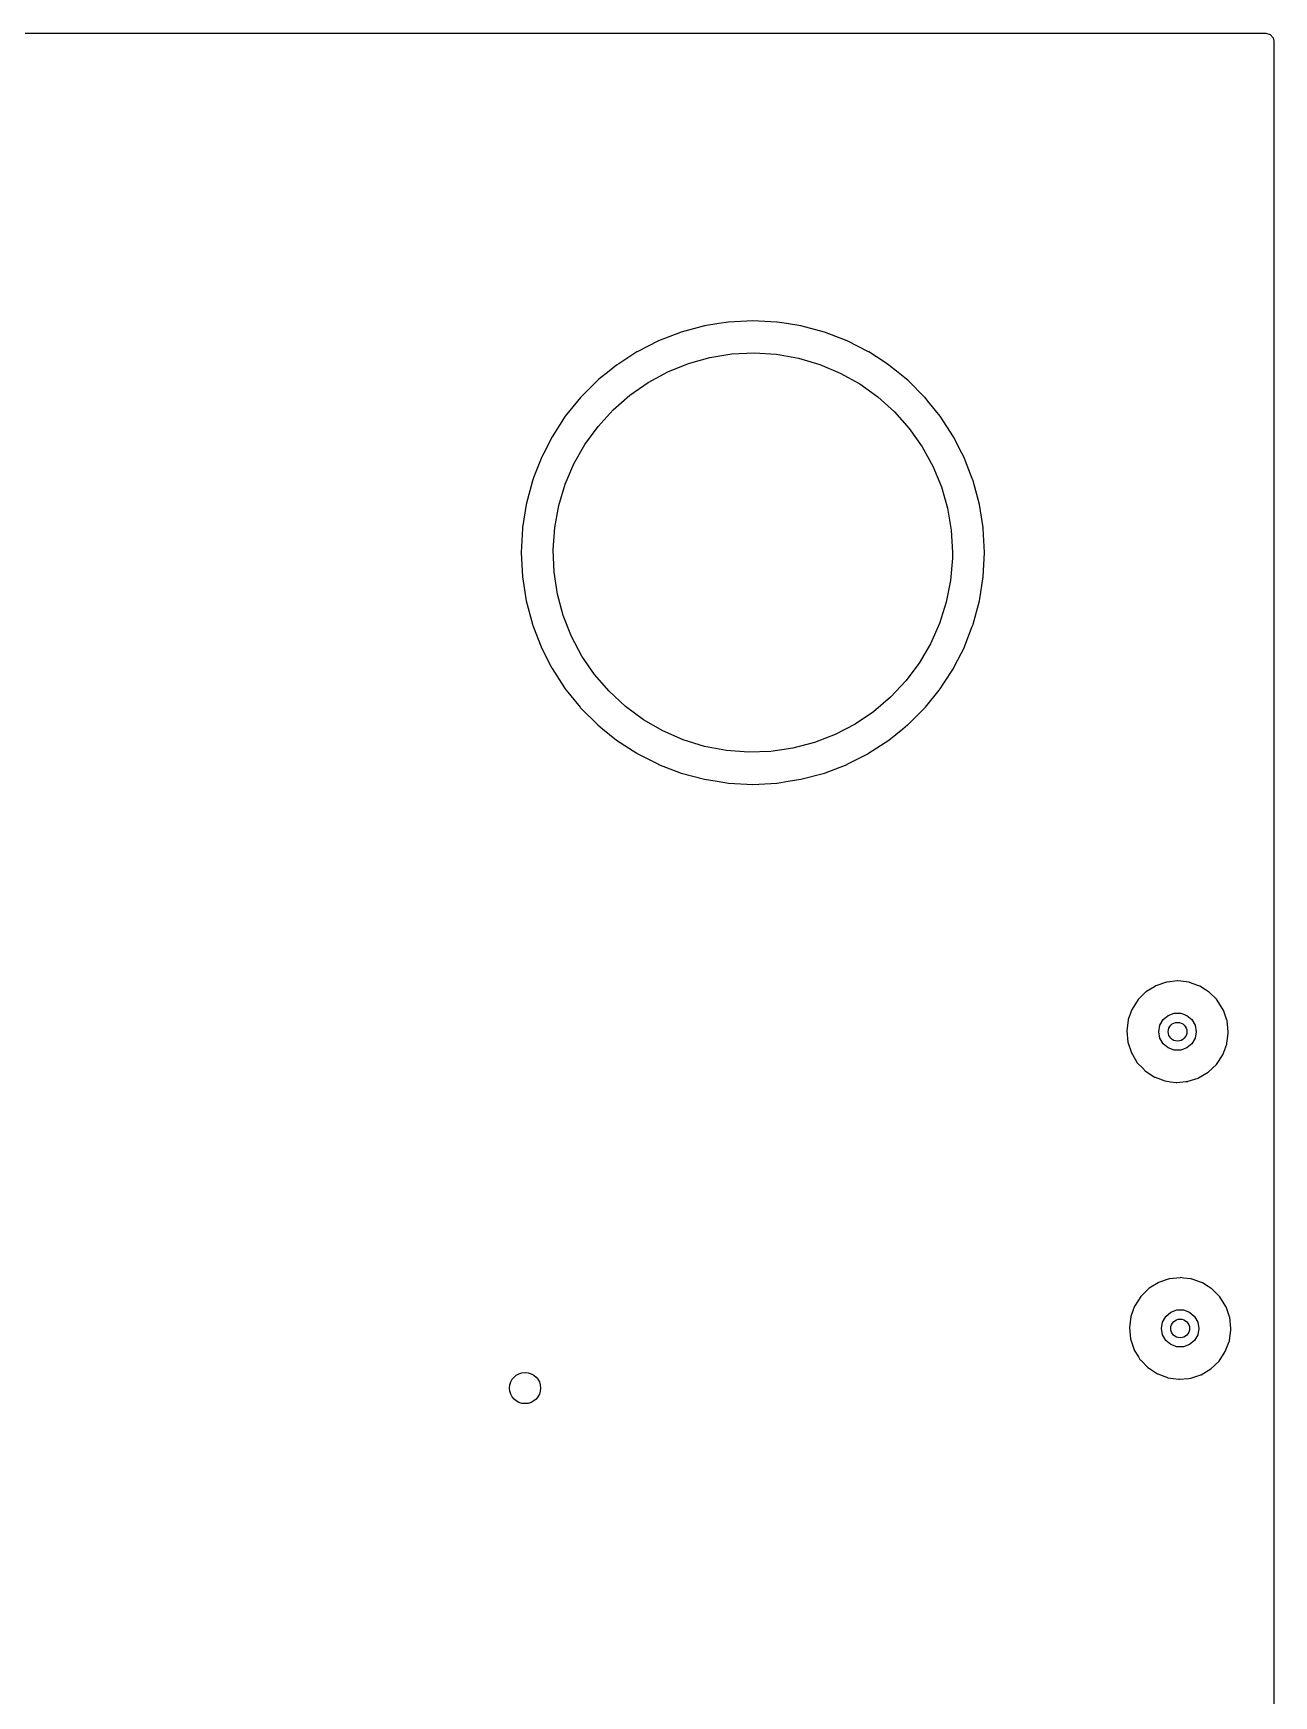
# Model space of a CAD drawing. Extents: x 1.86 to 8.44, y -4.92 to -0.87.
# Drawn here: x 7.652 to 8.435, y -1.915 to -0.866 of the extents above; entities that cross this region are included whole.
import ezdxf

# ---------------------------------------------------------------- set-up
doc = ezdxf.new("R2010")
doc.units = 0
doc.header["$MEASUREMENT"] = 0
doc.layers.add('BLACK', color=7, linetype='CONTINUOUS')

msp = doc.modelspace()

# ---------------------------------------------------------------- linework, layer by layer
at = {"layer": 'BLACK', "linetype": 'CONTINUOUS'}
for p, q in [((1.8652, -0.86614), (8.43008, -0.86614)), ((8.43008, -0.86614), (8.43276, -0.86693)), ((8.43276, -0.86693), (8.43459, -0.86904)), ((8.43459, -0.86904), (8.43504, -0.8711)), ((8.43504, -0.8711), (8.43504, -2.31787)), ((8.09089, -1.04832), (8.08497, -1.04926)), ((8.09102, -1.0483), (8.09089, -1.04832)), ((8.09089, -1.04832), (8.09089, -1.04832)), ((8.1063, -1.0475), (8.09102, -1.0483)), ((8.12158, -1.0483), (8.1063, -1.0475)), ((8.12171, -1.04832), (8.12158, -1.0483)), ((8.12763, -1.04926), (8.12171, -1.04832)), ((8.12171, -1.04832), (8.12171, -1.04832)), ((8.06112, -1.05465), (8.04683, -1.06014)), ((8.0759, -1.05069), (8.06112, -1.05465)), ((8.08497, -1.04926), (8.0759, -1.05069)), ((8.1367, -1.05069), (8.12763, -1.04926)), ((8.15148, -1.05465), (8.1367, -1.05069)), ((8.16577, -1.06014), (8.15148, -1.05465)), ((8.03309, -1.06715), (8.02168, -1.07456)), ((8.0332, -1.06708), (8.03309, -1.06715)), ((8.03309, -1.06715), (8.03309, -1.06715)), ((8.03331, -1.06703), (8.0332, -1.06708)), ((8.04672, -1.0602), (8.03331, -1.06703)), ((8.03331, -1.06703), (8.03331, -1.06703)), ((8.04683, -1.06014), (8.04672, -1.0602)), ((8.07925, -1.07066), (8.09313, -1.06841)), ((8.09313, -1.06841), (8.10718, -1.06772)), ((8.10718, -1.06772), (8.12122, -1.0686)), ((8.12122, -1.0686), (8.13507, -1.07105)), ((8.16588, -1.0602), (8.16577, -1.06014)), ((8.17929, -1.06703), (8.16588, -1.0602)), ((8.1794, -1.06708), (8.17929, -1.06703)), ((8.17929, -1.06703), (8.17929, -1.06703)), ((8.17951, -1.06715), (8.1794, -1.06708)), ((8.18927, -1.07349), (8.17951, -1.06715)), ((8.17951, -1.06715), (8.17951, -1.06715)), ((8.01562, -1.07926), (8.00924, -1.08442)), ((8.02036, -1.07542), (8.01562, -1.07926)), ((8.02168, -1.07456), (8.02036, -1.07542)), ((8.04029, -1.0864), (8.05266, -1.07971)), ((8.05266, -1.07971), (8.0657, -1.07444)), ((8.0657, -1.07444), (8.07925, -1.07066)), ((8.13507, -1.07105), (8.14856, -1.07502)), ((8.14856, -1.07502), (8.16153, -1.08047)), ((8.19224, -1.07542), (8.18927, -1.07349)), ((8.19698, -1.07926), (8.19224, -1.07542)), ((8.20336, -1.08442), (8.19698, -1.07926)), ((8.00847, -1.08505), (7.99765, -1.09587)), ((8.00924, -1.08442), (8.00847, -1.08505)), ((8.02874, -1.09442), (8.04029, -1.0864)), ((8.16153, -1.08047), (8.1738, -1.08733)), ((8.1738, -1.08733), (8.18524, -1.09552)), ((8.20413, -1.08505), (8.20336, -1.08442)), ((8.21495, -1.09587), (8.20413, -1.08505)), ((7.99579, -1.09816), (7.98802, -1.10776)), ((7.99757, -1.09597), (7.99579, -1.09816)), ((7.99765, -1.09587), (7.99757, -1.09597)), ((7.99757, -1.09597), (7.99757, -1.09597)), ((8.01815, -1.10369), (8.02874, -1.09442)), ((8.18524, -1.09552), (8.19569, -1.10493)), ((8.21503, -1.09597), (8.21495, -1.09587)), ((8.21681, -1.09816), (8.21503, -1.09597)), ((8.21503, -1.09597), (8.21503, -1.09597)), ((8.22458, -1.10776), (8.21681, -1.09816)), ((7.98802, -1.10776), (7.97968, -1.1206)), ((8.00867, -1.11408), (8.01815, -1.10369)), ((8.19569, -1.10493), (8.20503, -1.11545)), ((8.23292, -1.1206), (8.22458, -1.10776)), ((7.97962, -1.12071), (7.97439, -1.13099)), ((7.97968, -1.1206), (7.97962, -1.12071)), ((7.97962, -1.12071), (7.97962, -1.12071)), ((8.0004, -1.12545), (8.00867, -1.11408)), ((8.20503, -1.11545), (8.21314, -1.12694)), ((8.23297, -1.12071), (8.23292, -1.1206)), ((8.23821, -1.13099), (8.23297, -1.12071)), ((8.23297, -1.12071), (8.23297, -1.12071)), ((7.97439, -1.13099), (7.97273, -1.13423)), ((7.99345, -1.13768), (8.0004, -1.12545)), ((8.21314, -1.12694), (8.21992, -1.13926)), ((8.23986, -1.13423), (8.23821, -1.13099)), ((7.97269, -1.13436), (7.96821, -1.14602)), ((7.97273, -1.13423), (7.97269, -1.13436)), ((7.98791, -1.15061), (7.99345, -1.13768)), ((8.21992, -1.13926), (8.22528, -1.15227)), ((8.23991, -1.13436), (8.23986, -1.13423)), ((8.24439, -1.14602), (8.23991, -1.13436)), ((7.96725, -1.14852), (7.96329, -1.1633)), ((7.96821, -1.14602), (7.96725, -1.14852)), ((7.98385, -1.16408), (7.98791, -1.15061)), ((8.22528, -1.15227), (8.22915, -1.16579)), ((8.24535, -1.14852), (8.24439, -1.14602)), ((8.24931, -1.1633), (8.24535, -1.14852)), ((7.96329, -1.1633), (7.96265, -1.16736)), ((8.24995, -1.16736), (8.24931, -1.1633)), ((7.96265, -1.16736), (7.96097, -1.17792)), ((7.98131, -1.17791), (7.98385, -1.16408)), ((8.22915, -1.16579), (8.2315, -1.17966)), ((8.25162, -1.17792), (8.24995, -1.16736)), ((7.9609, -1.17842), (7.96009, -1.1937)), ((7.96097, -1.17792), (7.9609, -1.17842)), ((7.98033, -1.19194), (7.98131, -1.17791)), ((8.2315, -1.17966), (8.23228, -1.1937)), ((8.2517, -1.17842), (8.25162, -1.17792)), ((8.2525, -1.1937), (8.2517, -1.17842)), ((7.96009, -1.1937), (7.9609, -1.20898)), ((7.98092, -1.20599), (7.98033, -1.19194)), ((8.23228, -1.1937), (8.23223, -1.19722)), ((8.2517, -1.20898), (8.2525, -1.1937)), ((8.23223, -1.19722), (8.23106, -1.21123)), ((7.9609, -1.20898), (7.96329, -1.2241)), ((7.98307, -1.21989), (7.98092, -1.20599)), ((8.23106, -1.21123), (8.22833, -1.22503)), ((8.24931, -1.2241), (8.2517, -1.20898)), ((7.96329, -1.2241), (7.96725, -1.23888)), ((7.98676, -1.23347), (7.98307, -1.21989)), ((8.22833, -1.22503), (8.22407, -1.23844)), ((8.24535, -1.23888), (8.24931, -1.2241)), ((7.99193, -1.24655), (7.98676, -1.23347)), ((7.96725, -1.23888), (7.9673, -1.239)), ((7.9673, -1.239), (7.9673, -1.239)), ((7.9673, -1.239), (7.96801, -1.24085)), ((7.96801, -1.24085), (7.97273, -1.25317)), ((7.99854, -1.25896), (7.99193, -1.24655)), ((8.22407, -1.23844), (8.21835, -1.25129)), ((8.23986, -1.25317), (8.24459, -1.24085)), ((8.24459, -1.24085), (8.2453, -1.239)), ((8.2453, -1.239), (8.24535, -1.23888)), ((8.2453, -1.239), (8.2453, -1.239)), ((7.97273, -1.25317), (7.97279, -1.25328)), ((7.97279, -1.25328), (7.97891, -1.26528)), ((8.21835, -1.25129), (8.21123, -1.26342)), ((8.23369, -1.26528), (8.2398, -1.25328)), ((8.2398, -1.25328), (8.23986, -1.25317)), ((7.97891, -1.26528), (7.97968, -1.2668)), ((7.97968, -1.2668), (7.97975, -1.26691)), ((7.97975, -1.26691), (7.97975, -1.26691)), ((7.97975, -1.26691), (7.9857, -1.27607)), ((8.00648, -1.27057), (7.99854, -1.25896)), ((8.21123, -1.26342), (8.20281, -1.27468)), ((8.2269, -1.27607), (8.23285, -1.26691)), ((8.23285, -1.26691), (8.23292, -1.2668)), ((8.23285, -1.26691), (8.23285, -1.26691)), ((8.23292, -1.2668), (8.23369, -1.26528)), ((7.9857, -1.27607), (7.98802, -1.27964)), ((8.01567, -1.28122), (8.00648, -1.27057)), ((8.20281, -1.27468), (8.19318, -1.28494)), ((8.22458, -1.27964), (8.2269, -1.27607)), ((7.98802, -1.27964), (7.98865, -1.28042)), ((7.98865, -1.28042), (7.99733, -1.29113)), ((8.02599, -1.29077), (8.01567, -1.28122)), ((8.19318, -1.28494), (8.18247, -1.29405)), ((8.21527, -1.29113), (8.22395, -1.28042)), ((8.22395, -1.28042), (8.22458, -1.27964)), ((7.99733, -1.29113), (7.99765, -1.29153)), ((7.99765, -1.29153), (8.00847, -1.30235)), ((8.03731, -1.29912), (8.02599, -1.29077)), ((8.0495, -1.30615), (8.03731, -1.29912)), ((8.18247, -1.29405), (8.17081, -1.30192)), ((8.20413, -1.30235), (8.21495, -1.29153)), ((8.21495, -1.29153), (8.21527, -1.29113)), ((8.00847, -1.30235), (8.00857, -1.30243)), ((8.00857, -1.30243), (8.00857, -1.30243)), ((8.00857, -1.30243), (8.01156, -1.30485)), ((8.01156, -1.30485), (8.02036, -1.31198)), ((8.06238, -1.31178), (8.0495, -1.30615)), ((8.15834, -1.30843), (8.14523, -1.31352)), ((8.17081, -1.30192), (8.15834, -1.30843)), ((8.19224, -1.31198), (8.20104, -1.30485)), ((8.20104, -1.30485), (8.20403, -1.30243)), ((8.20403, -1.30243), (8.20413, -1.30235)), ((8.20403, -1.30243), (8.20403, -1.30243)), ((8.02036, -1.31198), (8.0332, -1.32032)), ((8.0332, -1.32032), (8.03331, -1.32038)), ((8.03331, -1.32038), (8.03331, -1.32038)), ((8.03331, -1.32038), (8.04672, -1.32721)), ((8.07582, -1.31594), (8.06238, -1.31178)), ((8.08964, -1.31858), (8.07582, -1.31594)), ((8.10366, -1.31966), (8.08964, -1.31858)), ((8.11772, -1.31917), (8.10366, -1.31966)), ((8.13163, -1.31711), (8.11772, -1.31917)), ((8.14523, -1.31352), (8.13163, -1.31711)), ((8.16588, -1.32721), (8.17929, -1.32038)), ((8.17929, -1.32038), (8.1794, -1.32032)), ((8.17929, -1.32038), (8.17929, -1.32038)), ((8.1794, -1.32032), (8.19224, -1.31198)), ((8.04672, -1.32721), (8.04683, -1.32727)), ((8.04683, -1.32727), (8.06112, -1.33275)), ((8.15148, -1.33275), (8.16577, -1.32727)), ((8.16577, -1.32727), (8.16588, -1.32721)), ((8.06112, -1.33275), (8.0759, -1.33671)), ((8.0759, -1.33671), (8.08393, -1.33798)), ((8.08393, -1.33798), (8.09089, -1.33908)), ((8.09089, -1.33908), (8.09089, -1.33908)), ((8.09089, -1.33908), (8.09102, -1.3391)), ((8.09102, -1.3391), (8.1063, -1.33991)), ((8.1063, -1.33991), (8.12158, -1.3391)), ((8.12158, -1.3391), (8.12171, -1.33908)), ((8.12171, -1.33908), (8.12867, -1.33798)), ((8.12171, -1.33908), (8.12171, -1.33908)), ((8.12867, -1.33798), (8.1367, -1.33671)), ((8.1367, -1.33671), (8.15148, -1.33275)), ((8.35972, -1.46751), (8.35483, -1.47052)), ((8.36067, -1.46692), (8.35972, -1.46751)), ((8.36743, -1.46462), (8.36067, -1.46692)), ((8.36771, -1.46459), (8.36743, -1.46462)), ((8.37426, -1.4639), (8.36771, -1.46459)), ((8.36771, -1.46459), (8.36771, -1.46459)), ((8.37453, -1.46387), (8.37426, -1.4639)), ((8.37426, -1.4639), (8.37426, -1.4639)), ((8.3765, -1.46411), (8.37453, -1.46387)), ((8.38135, -1.46469), (8.3765, -1.46411)), ((8.38163, -1.46472), (8.38135, -1.46469)), ((8.38135, -1.46469), (8.38135, -1.46469)), ((8.38189, -1.46481), (8.38163, -1.46472)), ((8.3872, -1.46671), (8.38189, -1.46481)), ((8.38189, -1.46481), (8.38189, -1.46481)), ((8.38835, -1.46712), (8.3872, -1.46671)), ((8.39205, -1.46946), (8.38835, -1.46712)), ((8.34949, -1.47566), (8.34562, -1.48166)), ((8.34969, -1.47547), (8.34949, -1.47566)), ((8.35439, -1.47086), (8.34969, -1.47547)), ((8.35459, -1.47066), (8.35439, -1.47086)), ((8.35439, -1.47086), (8.35439, -1.47086)), ((8.35483, -1.47052), (8.35459, -1.47066)), ((8.35483, -1.47052), (8.35483, -1.47052)), ((8.39394, -1.47066), (8.39205, -1.46946)), ((8.39438, -1.47094), (8.39394, -1.47066)), ((8.39458, -1.47114), (8.39438, -1.47094)), ((8.39888, -1.47547), (8.39458, -1.47114)), ((8.39458, -1.47114), (8.39458, -1.47114)), ((8.39941, -1.47601), (8.39888, -1.47547)), ((8.4032, -1.48206), (8.39941, -1.47601)), ((8.34318, -1.48837), (8.34228, -1.49546)), ((8.34327, -1.48811), (8.34318, -1.48837)), ((8.34552, -1.48192), (8.34327, -1.48811)), ((8.34562, -1.48166), (8.34552, -1.48192)), ((8.34552, -1.48192), (8.34552, -1.48192)), ((8.36321, -1.49187), (8.36526, -1.48831)), ((8.36526, -1.48831), (8.36841, -1.48568)), ((8.36841, -1.48568), (8.37226, -1.48427)), ((8.37226, -1.48427), (8.37636, -1.48427)), ((8.37636, -1.48427), (8.38022, -1.48568)), ((8.38022, -1.48568), (8.38336, -1.48831)), ((8.38336, -1.48831), (8.38541, -1.49187)), ((8.40329, -1.48233), (8.4032, -1.48206)), ((8.40546, -1.48855), (8.40329, -1.48233)), ((8.40329, -1.48233), (8.40329, -1.48233)), ((8.40555, -1.48881), (8.40546, -1.48855)), ((8.40634, -1.49591), (8.40555, -1.48881)), ((8.34228, -1.49546), (8.34298, -1.50257)), ((8.3625, -1.49591), (8.36321, -1.49187)), ((8.36321, -1.49995), (8.3625, -1.49591)), ((8.38541, -1.49187), (8.38612, -1.49591)), ((8.38612, -1.49591), (8.38541, -1.49995)), ((8.40543, -1.50318), (8.40631, -1.49695)), ((8.40631, -1.49695), (8.40633, -1.4968)), ((8.40631, -1.49695), (8.40631, -1.49695)), ((8.40633, -1.4968), (8.40634, -1.49591)), ((8.34298, -1.50257), (8.34523, -1.50934)), ((8.34523, -1.50934), (8.34538, -1.50958)), ((8.34538, -1.50958), (8.34538, -1.50958)), ((8.34538, -1.50958), (8.34581, -1.51029)), ((8.36526, -1.5035), (8.36321, -1.49995)), ((8.36841, -1.50613), (8.36526, -1.5035)), ((8.37226, -1.50754), (8.36841, -1.50613)), ((8.37636, -1.50754), (8.37226, -1.50754)), ((8.38022, -1.50613), (8.37636, -1.50754)), ((8.38336, -1.5035), (8.38022, -1.50613)), ((8.38541, -1.49995), (8.38336, -1.5035)), ((8.4028, -1.51055), (8.40534, -1.50387)), ((8.40534, -1.50387), (8.40543, -1.50318)), ((8.34581, -1.51029), (8.34893, -1.51545)), ((8.34893, -1.51545), (8.34912, -1.51565)), ((8.34912, -1.51565), (8.34912, -1.51565)), ((8.34912, -1.51565), (8.35215, -1.51878)), ((8.35215, -1.51878), (8.35389, -1.52059)), ((8.39368, -1.52142), (8.39885, -1.5165)), ((8.39885, -1.5165), (8.4028, -1.51055)), ((8.35389, -1.52059), (8.35987, -1.5245)), ((8.35987, -1.5245), (8.36013, -1.52459)), ((8.36013, -1.52459), (8.36013, -1.52459)), ((8.36013, -1.52459), (8.3663, -1.52689)), ((8.3663, -1.52689), (8.3663, -1.52689)), ((8.3663, -1.52689), (8.36656, -1.52699)), ((8.36656, -1.52699), (8.36986, -1.52743)), ((8.36986, -1.52743), (8.37337, -1.52789)), ((8.37337, -1.52789), (8.37337, -1.52789)), ((8.37337, -1.52789), (8.37364, -1.52793)), ((8.37364, -1.52793), (8.37392, -1.52791)), ((8.37392, -1.52791), (8.37953, -1.52739)), ((8.37392, -1.52791), (8.37392, -1.52791)), ((8.37953, -1.52739), (8.38075, -1.52728)), ((8.38075, -1.52728), (8.38102, -1.5272)), ((8.38102, -1.5272), (8.38728, -1.52516)), ((8.38102, -1.5272), (8.38102, -1.5272)), ((8.38728, -1.52516), (8.38754, -1.52508)), ((8.38728, -1.52516), (8.38728, -1.52516)), ((8.38754, -1.52508), (8.39368, -1.52142)), ((8.36211, -1.65423), (8.3565, -1.65768)), ((8.36235, -1.65409), (8.36211, -1.65423)), ((8.36911, -1.65179), (8.36235, -1.65409)), ((8.36938, -1.65176), (8.36911, -1.65179)), ((8.37593, -1.65107), (8.36938, -1.65176)), ((8.36938, -1.65176), (8.36938, -1.65176)), ((8.37621, -1.65104), (8.37593, -1.65107)), ((8.37593, -1.65107), (8.37593, -1.65107)), ((8.37818, -1.65127), (8.37621, -1.65104)), ((8.38302, -1.65185), (8.37818, -1.65127)), ((8.3833, -1.65189), (8.38302, -1.65185)), ((8.38302, -1.65185), (8.38302, -1.65185)), ((8.38356, -1.65198), (8.3833, -1.65189)), ((8.38888, -1.65387), (8.38356, -1.65198)), ((8.38356, -1.65198), (8.38356, -1.65198)), ((8.39003, -1.65428), (8.38888, -1.65387)), ((8.39372, -1.65663), (8.39003, -1.65428)), ((8.39562, -1.65783), (8.39372, -1.65663)), ((8.35116, -1.66283), (8.34729, -1.66883)), ((8.35136, -1.66263), (8.35116, -1.66283)), ((8.35606, -1.65802), (8.35136, -1.66263)), ((8.35607, -1.65802), (8.35606, -1.65802)), ((8.35626, -1.65783), (8.35607, -1.65802)), ((8.3565, -1.65768), (8.35626, -1.65783)), ((8.3565, -1.65768), (8.3565, -1.65768)), ((8.39606, -1.65811), (8.39562, -1.65783)), ((8.39625, -1.6583), (8.39606, -1.65811)), ((8.40089, -1.66298), (8.39625, -1.6583)), ((8.39625, -1.6583), (8.39625, -1.6583)), ((8.40109, -1.66317), (8.40089, -1.66298)), ((8.40487, -1.66923), (8.40109, -1.66317)), ((8.34485, -1.67554), (8.34396, -1.68262)), ((8.34613, -1.67202), (8.34485, -1.67554)), ((8.3472, -1.66909), (8.34613, -1.67202)), ((8.34729, -1.66883), (8.3472, -1.66909)), ((8.3472, -1.66909), (8.3472, -1.66909)), ((8.36489, -1.67903), (8.36694, -1.67548)), ((8.36694, -1.67548), (8.37008, -1.67284)), ((8.37008, -1.67284), (8.37393, -1.67144)), ((8.37393, -1.67144), (8.37804, -1.67144)), ((8.37804, -1.67144), (8.38189, -1.67284)), ((8.38189, -1.67284), (8.38503, -1.67548)), ((8.38503, -1.67548), (8.38708, -1.67903)), ((8.40496, -1.66949), (8.40487, -1.66923)), ((8.40713, -1.67571), (8.40496, -1.66949)), ((8.40496, -1.66949), (8.40496, -1.66949)), ((8.40722, -1.67597), (8.40713, -1.67571)), ((8.40802, -1.68307), (8.40722, -1.67597)), ((8.34396, -1.68262), (8.34465, -1.68973)), ((8.36417, -1.68307), (8.36489, -1.67903)), ((8.36489, -1.68711), (8.36417, -1.68307)), ((8.36694, -1.69066), (8.36489, -1.68711)), ((8.38708, -1.68711), (8.38503, -1.69066)), ((8.38708, -1.67903), (8.3878, -1.68307)), ((8.3878, -1.68307), (8.38708, -1.68711)), ((8.40705, -1.69076), (8.40798, -1.68412)), ((8.40798, -1.68412), (8.408, -1.68397)), ((8.40798, -1.68412), (8.40798, -1.68412)), ((8.408, -1.68397), (8.40802, -1.68307)), ((8.34465, -1.68973), (8.34691, -1.69651)), ((8.34691, -1.69651), (8.34705, -1.69674)), ((8.34705, -1.69674), (8.34705, -1.69674)), ((8.34705, -1.69674), (8.34961, -1.70096)), ((8.37008, -1.6933), (8.36694, -1.69066)), ((8.37393, -1.6947), (8.37008, -1.6933)), ((8.37804, -1.6947), (8.37393, -1.6947)), ((8.38189, -1.6933), (8.37804, -1.6947)), ((8.38503, -1.69066), (8.38189, -1.6933)), ((8.40052, -1.70366), (8.40447, -1.69771)), ((8.40447, -1.69771), (8.40612, -1.69338)), ((8.40612, -1.69338), (8.40691, -1.6913)), ((8.40691, -1.6913), (8.40701, -1.69104)), ((8.40691, -1.6913), (8.40691, -1.6913)), ((8.40701, -1.69104), (8.40705, -1.69076)), ((8.34961, -1.70096), (8.35061, -1.70262)), ((8.35061, -1.70262), (8.3508, -1.70281)), ((8.3508, -1.70281), (8.3508, -1.70281)), ((8.3508, -1.70281), (8.35108, -1.70311)), ((8.35108, -1.70311), (8.35557, -1.70775)), ((8.35557, -1.70775), (8.35655, -1.70839)), ((8.35655, -1.70839), (8.36102, -1.71132)), ((8.38922, -1.71224), (8.39535, -1.70859)), ((8.39535, -1.70859), (8.40052, -1.70366)), ((8.36102, -1.71132), (8.36154, -1.71166)), ((8.36154, -1.71166), (8.3618, -1.71176)), ((8.3618, -1.71176), (8.3618, -1.71176)), ((8.3618, -1.71176), (8.36797, -1.71405)), ((8.36797, -1.71405), (8.36797, -1.71405)), ((8.36797, -1.71405), (8.36823, -1.71415)), ((8.36823, -1.71415), (8.37154, -1.71459)), ((8.37154, -1.71459), (8.37504, -1.71506)), ((8.37504, -1.71506), (8.37504, -1.71506)), ((8.37504, -1.71506), (8.37531, -1.7151)), ((8.37531, -1.7151), (8.37559, -1.71507)), ((8.37559, -1.71507), (8.3812, -1.71456)), ((8.37559, -1.71507), (8.37559, -1.71507)), ((8.3812, -1.71456), (8.38243, -1.71445)), ((8.38243, -1.71445), (8.38269, -1.71436)), ((8.38269, -1.71436), (8.38895, -1.71233)), ((8.38269, -1.71436), (8.38269, -1.71436)), ((8.38895, -1.71233), (8.38922, -1.71224)), ((8.38895, -1.71233), (8.38895, -1.71233))]:
    msp.add_line(p, q, dxfattribs=at)
at = {"layer": 'BLACK'}
for centre, radius in [((8.37431, -1.49591), 0.00591), ((8.37598, -1.68307), 0.00591), ((7.9626, -1.72067), 0.00984)]:
    msp.add_circle(centre, radius, dxfattribs=at)

doc.saveas('drawing.dxf')
